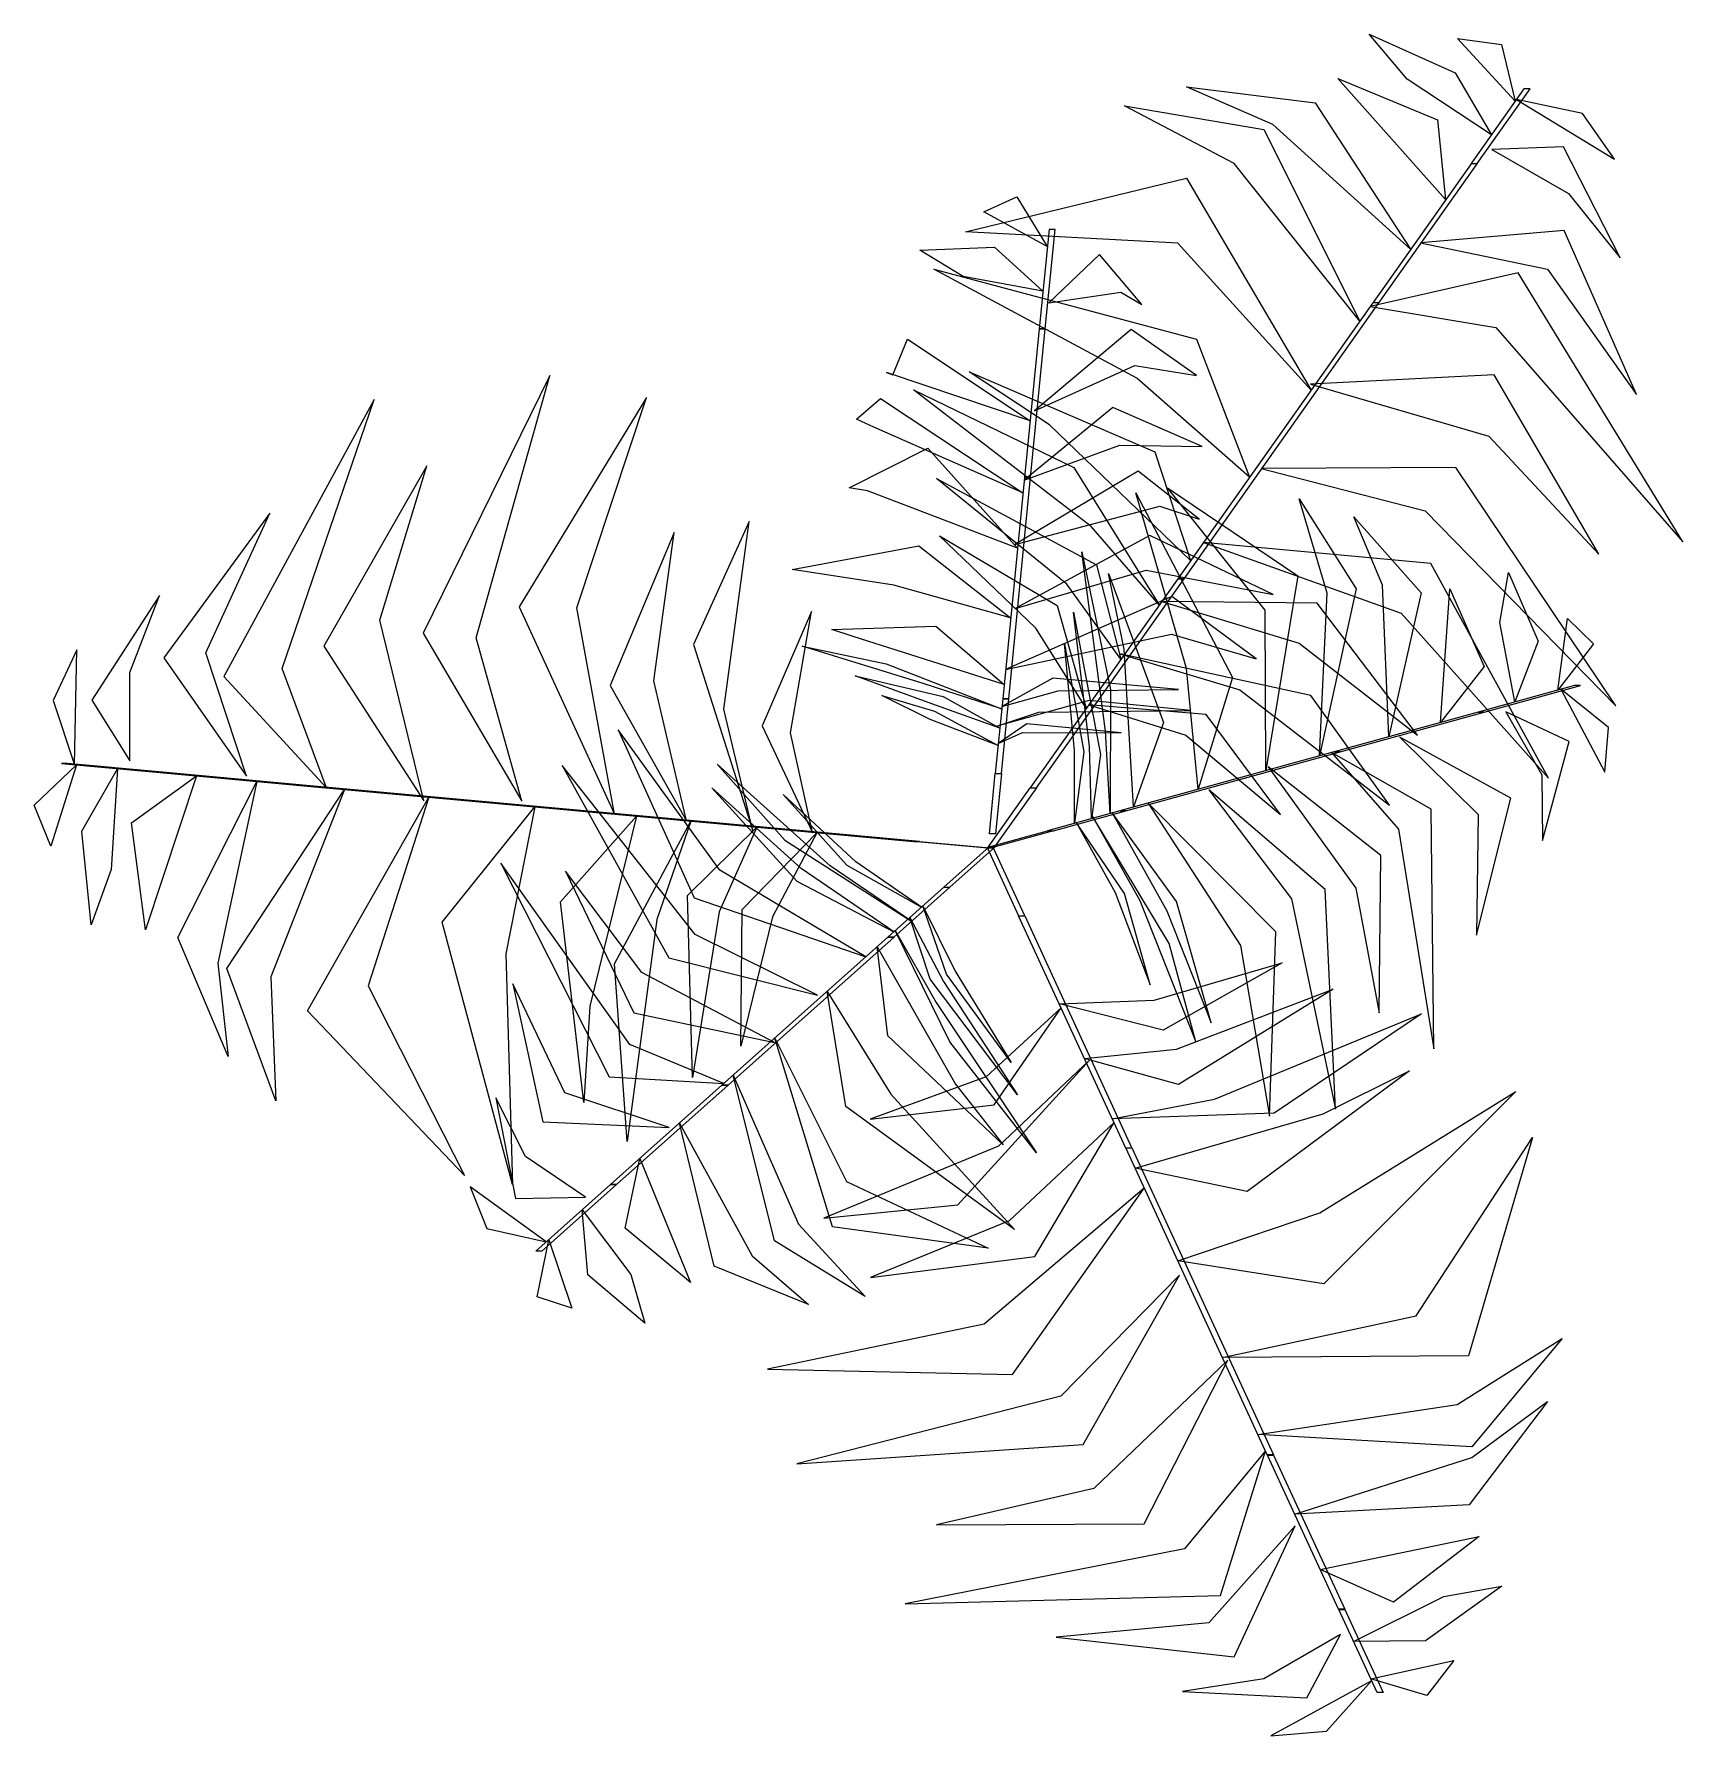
# Model space of a CAD drawing. Extents: x -1.91 to 1.34, y -1.7 to 1.65.
import ezdxf

# ---------------------------------------------------------------- set-up
doc = ezdxf.new("R2010")
doc.units = 0
doc.header["$MEASUREMENT"] = 0
doc.layers.get('0').update_dxf_attribs({"linetype": 'CONTINUOUS'})

msp = doc.modelspace()

# ---------------------------------------------------------------- linework, layer by layer
at = {"color": 64, "linetype": 'CONTINUOUS'}
for points in [[(0.9598, 1.4518, 1.4295), (0.794, 1.5616, 1.3751), (0.719, 1.6502, 1.3036), (0.8882, 1.5739, 1.3163)], [(1.0064, 1.5177, 1.3286), (0.8933, 1.6416, 1.2326), (0.9799, 1.6298, 1.2064)], [(0.8006, 1.2263, 1.6351), (0.5291, 1.4722, 1.5209), (0.3594, 1.5461, 1.4987), (0.6125, 1.5146, 1.4833)], [(0.8695, 1.324, 1.5654), (0.657, 1.5625, 1.4476), (0.8534, 1.481, 1.4709)], [(0.7005, 1.0847, 1.7033), (0.4532, 1.395, 1.6312), (0.237, 1.509, 1.5741), (0.5112, 1.462, 1.6427)], [(1.0089, 1.5212, 1.3183), (1.2025, 1.4037, 1.2283), (1.1393, 1.494, 1.214)], [(0.9609, 1.4229, 1.4478), (1.1118, 1.3358, 1.3738), (1.2136, 1.2094, 1.3808), (1.1021, 1.4279, 1.3059)], [(0.6044, 0.9485, 1.6851), (0.3423, 1.238, 1.6101), (-0.0762, 1.2605, 1.5072), (0.3594, 1.3664, 1.6094)], [(0.8201, 1.2387, 1.6167), (1.0706, 1.1867, 1.5001), (1.2453, 0.9401, 1.4895), (1.1034, 1.2634, 1.4568)], [(0.4833, 0.7771, 1.6622), (0.2612, 0.9719, 1.6006), (-0.1387, 1.1872, 1.4948), (0.3785, 1.049, 1.6262)], [(0.7211, 1.1137, 1.7037), (0.9682, 1.0719, 1.6656), (1.3371, 0.6499, 1.5306), (1.0122, 1.1796, 1.6838)], [(-0.9504, 0.1386, 1.6596), (-1.04, 0.4603, 1.6035), (-0.8954, 0.9776, 1.476), (-1.1445, 0.4698, 1.615)], [(0.3673, 0.6129, 1.6402), (0.0895, 0.88, 1.5622), (-0.0692, 0.9848, 1.5195), (0.2966, 0.8271, 1.6147)], [(0.6032, 0.9603, 1.6843), (0.9546, 0.8579, 1.6207), (1.1714, 0.6254, 1.5448), (0.9653, 0.9788, 1.6457)], [(0.3055, 0.5254, 1.5574), (0.1715, 0.6802, 1.5569), (-0.1784, 0.9495, 1.442), (0.1369, 0.7959, 1.6204)], [(-1.3348, 0.165, 1.7037), (-1.4222, 0.3999, 1.6656), (-1.2412, 0.9304, 1.5306), (-1.5375, 0.3841, 1.6838)], [(-0.7675, 0.1131, 1.6414), (-0.8417, 0.52, 1.5654), (-0.705, 0.9339, 1.4607), (-0.9556, 0.5217, 1.5797)], [(-1.1431, 0.1397, 1.6843), (-1.2301, 0.4952, 1.6207), (-1.1371, 0.7992, 1.5448), (-1.3402, 0.444, 1.6457)], [(0.23, 0.4185, 1.3938), (0.1231, 0.5663, 1.4139), (-0.1332, 0.7747, 1.339), (0.182, 0.6043, 1.5033)], [(0.506, 0.794, 1.6596), (0.8293, 0.7107, 1.6035), (1.2051, 0.3268, 1.476), (0.8899, 0.7964, 1.615)], [(-1.4926, 0.1882, 1.6167), (-1.5728, 0.4312, 1.5001), (-1.4466, 0.7059, 1.4895), (-1.6557, 0.4213, 1.4568)], [(-0.4952, 0.0803, 1.4004), (-0.5521, 0.3202, 1.4257), (-0.5027, 0.6895, 1.2903), (-0.6122, 0.4474, 1.4773)], [(-0.6258, 0.1001, 1.5627), (-0.6901, 0.3756, 1.5905), (-0.6499, 0.6679, 1.4819), (-0.7762, 0.367, 1.7018)], [(0.1617, 0.3218, 1.2459), (0.0621, 0.4799, 1.2816), (-0.1278, 0.6614, 1.249), (0.1043, 0.5246, 1.3604)], [(0.3924, 0.6483, 1.6414), (0.7819, 0.5091, 1.5654), (1.072, 0.1838, 1.4607), (0.8404, 0.607, 1.5797)], [(-1.7225, 0.2181, 1.4478), (-1.7226, 0.3923, 1.3738), (-1.664, 0.5437, 1.3808), (-1.7974, 0.3379, 1.3059)], [(-0.3776, 0.0773, 1.2512), (-0.4213, 0.2731, 1.2685), (-0.3794, 0.5127, 1.168), (-0.4771, 0.287, 1.3367)], [(0.3103, 0.5321, 1.5627), (0.5811, 0.45, 1.5905), (0.8141, 0.269, 1.4819), (0.6167, 0.5289, 1.7018)], [(-1.8317, 0.2105, 1.3183), (-1.8267, 0.4369, 1.2283), (-1.8733, 0.337, 1.214)], [(0.2279, 0.4289, 1.4004), (0.4641, 0.3582, 1.4257), (0.7592, 0.1308, 1.2903), (0.6043, 0.3467, 1.4773)], [(0.1665, 0.3285, 1.2512), (0.358, 0.2685, 1.2685), (0.5445, 0.1124, 1.168), (0.3978, 0.3098, 1.3367)], [(-1.8274, 0.2101, 1.3286), (-1.8782, 0.0502, 1.2326), (-1.9112, 0.1311, 1.2064)], [(-1.747, 0.2027, 1.4295), (-1.7592, 0.0042, 1.3751), (-1.7984, -0.1051, 1.3036), (-1.8169, 0.0796, 1.3163)], [(-1.5912, 0.1884, 1.5654), (-1.6915, -0.1149, 1.4476), (-1.7191, 0.096, 1.4709)], [(-1.4721, 0.1775, 1.6351), (-1.5494, -0.1805, 1.5209), (-1.5285, -0.3644, 1.4987), (-1.6277, -0.1295, 1.4833)], [(-1.2995, 0.1617, 1.7033), (-1.4445, -0.2076, 1.6312), (-1.4352, -0.4518, 1.5741), (-1.5315, -0.1909, 1.6427)], [(-1.1334, 0.1465, 1.6851), (-1.2531, -0.2251, 1.6101), (-1.0634, -0.5988, 1.5072), (-1.3728, -0.2745, 1.6094)], [(-0.9244, 0.1274, 1.6622), (-0.9821, -0.1623, 1.6006), (-0.9686, -0.6163, 1.4948), (-1.1075, -0.0993, 1.6262)], [(-0.7243, 0.109, 1.6402), (-0.8166, -0.2651, 1.5622), (-0.828, -0.4549, 1.5195), (-0.8744, -0.0593, 1.6147)], [(-0.6175, 0.0992, 1.5574), (-0.6846, -0.0942, 1.5569), (-0.7429, -0.5318, 1.442), (-0.7675, -0.182, 1.6204)], [(-0.4872, 0.0873, 1.3938), (-0.5618, -0.0792, 1.4139), (-0.6141, -0.4054, 1.339), (-0.6241, -0.0472, 1.5033)], [(-0.3694, 0.0765, 1.2459), (-0.4565, -0.0888, 1.2816), (-0.5187, -0.344, 1.249), (-0.5163, -0.0746, 1.3604)], [(0.1086, -0.2608, 1.2459), (0.2953, -0.2535, 1.2816), (0.5475, -0.1798, 1.249), (0.3129, -0.3124, 1.3604)], [(0.1582, -0.3682, 1.3938), (0.3397, -0.3496, 1.4139), (0.6483, -0.2318, 1.339), (0.3431, -0.4195, 1.5033)], [(0.112, -0.2683, 1.2512), (-0.0357, -0.4041, 1.2685), (-0.2641, -0.4875, 1.168), (-0.0198, -0.4593, 1.3367)], [(0.213, -0.487, 1.5574), (0.4141, -0.4484, 1.5569), (0.8222, -0.2801, 1.442), (0.5316, -0.4762, 1.6204)], [(0.1682, -0.3716, 1.4004), (-0.011, -0.5408, 1.4257), (-0.3556, -0.6827, 1.2903), (-0.0911, -0.6565, 1.4773)], [(0.2579, -0.5843, 1.6402), (0.6281, -0.4772, 1.5622), (0.7982, -0.3923, 1.5195), (0.4788, -0.6302, 1.6147)], [(0.3421, -0.7669, 1.6622), (0.6219, -0.672, 1.6006), (1.0082, -0.4333, 1.4948), (0.6299, -0.8121, 1.6262)], [(0.2164, -0.4946, 1.5627), (0.0099, -0.688, 1.5905), (-0.2633, -0.7994, 1.4819), (0.0605, -0.7583, 1.7018)], [(0.43, -0.9574, 1.6851), (0.8117, -0.8753, 1.6101), (1.0405, -0.5241, 1.5072), (0.9144, -0.9542, 1.6094)], [(0.276, -0.6238, 1.6414), (-0.0393, -0.8915, 1.5654), (-0.4661, -0.9801, 1.4607), (0.0163, -0.9911, 1.5797)], [(0.3454, -0.795, 1.6596), (0.1116, -1.0334, 1.6035), (-0.4087, -1.1668, 1.476), (0.1555, -1.1287, 1.615)], [(0.4999, -1.1088, 1.7033), (0.8923, -1.0498, 1.6312), (1.0991, -0.9196, 1.5741), (0.9213, -1.1335, 1.6427)], [(0.4408, -0.9624, 1.6843), (0.1764, -1.2155, 1.6207), (-0.1334, -1.287, 1.5448), (0.2758, -1.2852, 1.6457)], [(0.5725, -1.2663, 1.6351), (0.9212, -1.1542, 1.5209), (1.0701, -1.0441, 1.4987), (0.9162, -1.2475, 1.4833)], [(0.5147, -1.1411, 1.7037), (0.355, -1.3342, 1.6656), (-0.195, -1.4427, 1.5306), (0.4263, -1.4262, 1.6838)], [(0.5735, -1.2893, 1.6167), (0.4032, -1.4803, 1.5001), (0.1022, -1.5083, 1.4895), (0.4532, -1.5471, 1.4568)], [(0.6226, -1.3748, 1.5654), (0.9355, -1.3101, 1.4476), (0.7666, -1.4394, 1.4709)], [(0.6882, -1.5169, 1.4295), (0.8661, -1.4282, 1.3751), (0.9804, -1.4076, 1.3036), (0.8297, -1.5159, 1.3163)], [(0.6626, -1.5034, 1.4478), (0.5117, -1.5906, 1.3738), (0.3513, -1.6156, 1.3808), (0.5963, -1.6282, 1.3059)], [(0.722, -1.5902, 1.3286), (0.8858, -1.5542, 1.2326), (0.8323, -1.6233, 1.2064)], [(0.7237, -1.5941, 1.3183), (0.5252, -1.703, 1.2283), (0.635, -1.6934, 1.214)]]:
    msp.add_3dface(points, dxfattribs=at)
at = {"color": 72, "linetype": 'CONTINUOUS'}
for points in [[(0.9198, 1.3949, 1.5131), (0.9319, 1.3949, 1.5131), (1.0359, 1.5422, 1.2878), (1.0238, 1.5422, 1.2878)], [(0.7266, 1.1214, 1.7073), (0.7387, 1.1214, 1.7073), (0.9318, 1.3946, 1.5123), (0.9196, 1.3946, 1.5123)], [(0.0689, 1.0691, 3.0179), (0.081, 1.0691, 3.0179), (0.1004, 1.2652, 2.9519), (0.0883, 1.2652, 2.9519)], [(0.3421, 0.5769, 1.633), (0.3542, 0.5769, 1.633), (0.7383, 1.1208, 1.7058), (0.7262, 1.1208, 1.7058)], [(0.04, 0.7764, 2.985), (0.0521, 0.7764, 2.985), (0.081, 1.0691, 3.0172), (0.0689, 1.0691, 3.0172)], [(-0.003, 0.3405, 2.6003), (0.0091, 0.3405, 2.6003), (0.0521, 0.7764, 2.9836), (0.04, 0.7764, 2.9836)], [(0.3822, 0.1624, 2.228), (0.3594, 0.3999, 2.2008), (0.2595, 0.7465, 2.1001), (0.4497, 0.3822, 2.2839)], [(0.5153, 0.1991, 2.3488), (0.5143, 0.515, 2.3395), (0.3216, 0.7564, 2.1567), (0.5784, 0.5826, 2.3963)], [(0.621, 0.2283, 2.4448), (0.6362, 0.5486, 2.4502), (0.5812, 0.7346, 2.3948), (0.6934, 0.5572, 2.5023)], [(0.7578, 0.266, 2.4842), (0.7453, 0.5643, 2.4272), (0.6885, 0.699, 2.3931), (0.8214, 0.549, 2.4425)], [(0.2087, 0.1146, 2.0013), (0.1994, 0.2769, 2.0255), (0.1531, 0.6302, 1.955), (0.2093, 0.3585, 2.1068)], [(0.0514, 0.1653, 1.0032), (0.0635, 0.1653, 1.0032), (0.3542, 0.577, 1.6332), (0.3421, 0.577, 1.6332)], [(0.2547, 0.1273, 2.1122), (0.2363, 0.4384, 2.0871), (0.2052, 0.5875, 2.0546), (0.3136, 0.294, 2.1617)], [(1.0056, 0.3343, 2.4798), (0.9762, 0.4911, 2.4391), (0.9937, 0.5893, 2.4041), (1.0521, 0.4542, 2.4306)], [(0.8592, 0.2939, 2.4957), (0.8776, 0.5573, 2.4502), (0.9457, 0.4039, 2.4897)], [(0.1717, 0.1044, 1.8225), (0.1683, 0.2466, 1.866), (0.1362, 0.5113, 1.8253), (0.1897, 0.2308, 1.9604)], [(1.0907, 0.3578, 2.4503), (1.1095, 0.4989, 2.4017), (1.161, 0.4488, 2.4037)], [(0.1383, 0.0952, 1.6609), (0.1384, 0.2384, 1.7215), (0.1191, 0.4487, 1.7182), (0.1566, 0.2362, 1.8065)], [(-0.0175, 0.1936, 1.912), (-0.0054, 0.1936, 1.912), (0.0091, 0.3405, 2.6004), (-0.003, 0.3405, 2.6004)], [(0.9334, 0.3143, 2.503), (0.9455, 0.3143, 2.503), (1.1355, 0.3667, 2.437), (1.1233, 0.3667, 2.437)], [(1.0967, 0.3594, 2.4452), (1.183, 0.1957, 2.3907), (1.1903, 0.2838, 2.3995)], [(0.6498, 0.2361, 2.4701), (0.662, 0.2361, 2.4701), (0.9456, 0.3143, 2.5022), (0.9335, 0.3143, 2.5022)], [(0.9884, 0.315, 2.481), (1.0588, 0.1904, 2.4377), (1.0601, 0.0613, 2.4203), (1.1132, 0.2561, 2.4254)], [(-0.2724, -0.1677, 2.1348), (-0.5601, 0.0028, 2.1376), (-0.7604, 0.2794, 2.0159), (-0.6108, -0.0518, 2.2044)], [(0.2276, 0.1196, 2.0853), (0.2397, 0.1196, 2.0853), (0.662, 0.2361, 2.4687), (0.6498, 0.2361, 2.4687)], [(0.7797, 0.2647, 2.4821), (0.9337, 0.1125, 2.4524), (0.9304, -0.125, 2.3947), (0.9978, 0.1447, 2.4632)], [(-1.6777, 0.1965, 1.5131), (-1.6656, 0.1965, 1.5131), (-1.8451, 0.213, 1.2878), (-1.8573, 0.213, 1.2878)], [(-0.3681, -0.2437, 2.2397), (-0.609, -0.1239, 2.2601), (-0.8707, 0.209, 2.1233), (-0.6605, -0.1699, 2.3205)], [(-0.1841, -0.0973, 1.8307), (-0.343, 0.0114, 1.8876), (-0.5656, 0.212, 1.786), (-0.4322, 0.0618, 1.9591)], [(0.5199, 0.2067, 2.3527), (0.6926, -0.0328, 2.3682), (0.7389, -0.2783, 2.2832), (0.742, 0.0315, 2.438)], [(0.6446, 0.2347, 2.4628), (0.7768, 0.0837, 2.4906), (0.8463, -0.3493, 2.3312), (0.8414, 0.1232, 2.5599)], [(-1.3442, 0.166, 1.7073), (-1.3321, 0.166, 1.7073), (-1.6653, 0.1965, 1.5123), (-1.6774, 0.1965, 1.5123)], [(-0.0175, 0.1936, 1.912), (-0.0054, 0.1936, 1.912), (-0.0171, 0.0746, 1.0638), (-0.0292, 0.0746, 1.0638)], [(-0.6805, 0.1052, 1.633), (-0.6683, 0.1052, 1.633), (-1.3314, 0.1659, 1.7058), (-1.3435, 0.1659, 1.7058)], [(-0.2176, -0.1188, 2.0091), (-0.4001, 0.0063, 2.0729), (-0.576, 0.1653, 1.991), (-0.4086, -0.019, 2.1926)], [(-0.1631, -0.0703, 1.6687), (-0.2925, 0.0191, 1.7114), (-0.4352, 0.1516, 1.6318), (-0.3102, 0.0127, 1.787)], [(0.0514, 0.1653, 1.0032), (0.0635, 0.1653, 1.0032), (-0.0209, 0.0459, 0.2459), (-0.033, 0.0459, 0.2459)], [(0.2833, 0.1351, 2.1348), (0.4657, -0.1453, 2.1376), (0.5226, -0.482, 2.0159), (0.5353, -0.1189, 2.2044)], [(0.4028, 0.1608, 2.2397), (0.5657, -0.0534, 2.2601), (0.6527, -0.4678, 2.1233), (0.6322, -0.035, 2.3205)], [(-0.1787, 0.0592, 1.0032), (-0.1666, 0.0592, 1.0032), (-0.6684, 0.1052, 1.6332), (-0.6805, 0.1052, 1.6332)], [(0.0853, 0.0804, 1.397), (0.0974, 0.0804, 1.397), (0.2397, 0.1196, 2.0854), (0.2276, 0.1196, 2.0854)], [(0.1729, 0.1111, 1.8307), (0.2673, -0.0568, 1.8876), (0.3778, -0.3353, 1.786), (0.3249, -0.1415, 1.9591)], [(0.2125, 0.1156, 2.0091), (0.3206, -0.0775, 2.0729), (0.4079, -0.298, 1.991), (0.3395, -0.0586, 2.1926)], [(0.0853, 0.0804, 1.397), (0.0974, 0.0804, 1.397), (-0.0178, 0.0486, 0.5488), (-0.0299, 0.0486, 0.5488)], [(0.1422, 0.0962, 1.6687), (0.2185, -0.0413, 1.7114), (0.2877, -0.2233, 1.6318), (0.2372, -0.0434, 1.787)], [(-0.1787, 0.0592, 1.0032), (-0.1666, 0.0592, 1.0032), (-0.0209, 0.0459, 0.2459), (-0.033, 0.0459, 0.2459)], [(-0.1191, -0.0309, 1.397), (-0.107, -0.0309, 1.397), (-0.0178, 0.0486, 0.5488), (-0.0299, 0.0486, 0.5488)], [(0.0283, -0.087, 1.0032), (0.0404, -0.087, 1.0032), (-0.0209, 0.0459, 0.2459), (-0.033, 0.0459, 0.2459)], [(-0.5521, -0.4172, 2.4628), (-0.7375, -0.3404, 2.4906), (-0.9917, 0.0169, 2.3312), (-0.7779, -0.4045, 2.5599)], [(-0.4527, -0.3368, 2.3527), (-0.7137, -0.1986, 2.3682), (-0.864, 0.0009, 2.2832), (-0.7295, -0.2782, 2.438)], [(-0.1191, -0.0309, 1.397), (-0.107, -0.0309, 1.397), (-0.2172, -0.1292, 2.0854), (-0.2293, -0.1292, 2.0854)], [(-0.186, -0.0907, 1.8225), (-0.1198, -0.2167, 1.866), (0.0263, -0.4398, 1.8253), (-0.146, -0.212, 1.9604)], [(-0.1601, -0.0677, 1.6609), (-0.0967, -0.1961, 1.7215), (0.0139, -0.376, 1.7182), (-0.114, -0.2022, 1.8065)], [(0.0283, -0.087, 1.0032), (0.0404, -0.087, 1.0032), (0.2515, -0.5446, 1.6332), (0.2394, -0.5446, 1.6332)], [(-0.2293, -0.1292, 2.0853), (-0.2171, -0.1292, 2.0853), (-0.544, -0.4207, 2.4687), (-0.5562, -0.4207, 2.4687)], [(-0.2146, -0.1162, 2.0013), (-0.1343, -0.2577, 2.0255), (0.0638, -0.5538, 1.955), (-0.107, -0.3352, 2.1068)], [(-0.2502, -0.148, 2.1122), (-0.0958, -0.4188, 2.0871), (-0.0018, -0.5386, 2.0546), (-0.2291, -0.3235, 2.1617)], [(-0.6598, -0.5039, 2.4821), (-0.8654, -0.4357, 2.4524), (-0.9677, -0.2214, 2.3947), (-0.9086, -0.493, 2.4632)], [(-0.3489, -0.236, 2.228), (-0.2232, -0.4388, 2.2008), (0.02, -0.7052, 2.1001), (-0.312, -0.4629, 2.2839)], [(-0.4519, -0.3279, 2.3488), (-0.311, -0.6107, 2.3395), (-0.0313, -0.7416, 2.1567), (-0.3385, -0.6996, 2.3963)], [(-0.5338, -0.4009, 2.4448), (-0.4054, -0.6949, 2.4502), (-0.2736, -0.8372, 2.3948), (-0.4528, -0.7278, 2.5023)], [(-0.5562, -0.4207, 2.4701), (-0.544, -0.4207, 2.4701), (-0.7636, -0.6165, 2.5022), (-0.7757, -0.6165, 2.5022)], [(-0.8246, -0.6415, 2.481), (-0.9429, -0.5611, 2.4377), (-1.0014, -0.4458, 2.4203), (-0.9626, -0.6441, 2.4254)], [(-0.6397, -0.4954, 2.4842), (-0.4963, -0.7572, 2.4272), (-0.3856, -0.8528, 2.3931), (-0.5712, -0.7773, 2.4425)], [(-0.7181, -0.5654, 2.4957), (-0.6179, -0.8096, 2.4502), (-0.747, -0.7023, 2.4897)], [(0.2393, -0.5445, 1.633), (0.2515, -0.5445, 1.633), (0.5304, -1.1491, 1.7058), (0.5183, -1.1491, 1.7058)], [(-0.9021, -0.7293, 2.4452), (-1.052, -0.6209, 2.3907), (-1.0194, -0.7031, 2.3995)], [(-0.7757, -0.6165, 2.503), (-0.7636, -0.6165, 2.503), (-0.9106, -0.7477, 2.437), (-0.9227, -0.7477, 2.437)], [(-0.8315, -0.6665, 2.4798), (-0.7356, -0.794, 2.4391), (-0.7078, -0.8898, 2.4041), (-0.8201, -0.7945, 2.4306)], [(-0.8974, -0.7252, 2.4503), (-0.8516, -0.8601, 2.4017), (-0.92, -0.8379, 2.4037)], [(0.5186, -1.1498, 1.7073), (0.5307, -1.1498, 1.7073), (0.6709, -1.4535, 1.5123), (0.6587, -1.4535, 1.5123)], [(0.6589, -1.4538, 1.5131), (0.671, -1.4538, 1.5131), (0.7465, -1.6175, 1.2878), (0.7344, -1.6175, 1.2878)]]:
    msp.add_3dface(points, dxfattribs=at)
at = {"color": 70, "linetype": 'CONTINUOUS'}
for points in [[(0.0848, 1.2315, 2.9652), (-0.0402, 1.2997, 2.9167), (0.0251, 1.3298, 2.9187)], [(0.0761, 1.1437, 2.9948), (-0.0808, 1.1725, 2.9541), (-0.1661, 1.2242, 2.9191), (-0.019, 1.2301, 2.9456)], [(0.088, 1.1206, 2.996), (0.2295, 1.1416, 2.9527), (0.2711, 1.1172, 2.9352), (0.1878, 1.216, 2.9404)], [(0.0509, 0.8879, 2.9992), (-0.2319, 0.9834, 2.9422), (-0.2193, 0.9787, 2.908), (-0.1904, 1.0489, 2.9575)], [(0.0599, 0.9078, 2.9971), (0.2573, 0.9969, 2.9674), (0.3788, 0.9775, 2.9097), (0.2504, 1.0683, 2.9782)], [(0.037, 0.7466, 2.9598), (-0.2566, 0.8759, 2.9652), (-0.291, 0.8914, 2.9098), (-0.244, 0.9323, 3.0172)], [(0.0394, 0.771, 2.9778), (0.2278, 0.8401, 3.0056), (0.39, 0.8379, 2.8461), (0.2141, 0.9146, 3.0749)], [(0.0262, 0.6375, 2.8638), (-0.269, 0.7501, 2.8545), (-0.3056, 0.7559, 2.6717), (-0.1502, 0.8341, 2.9113)], [(0.0207, 0.6445, 2.8677), (0.3064, 0.7197, 2.8832), (0.3841, 0.6942, 2.7982), (0.2641, 0.7889, 2.953)], [(0.0126, 0.5001, 2.743), (-0.2172, 0.5642, 2.7158), (-0.4177, 0.5954, 2.6151), (-0.1682, 0.642, 2.7989)], [(0.0215, 0.5187, 2.7546), (0.2799, 0.5938, 2.775), (0.53, 0.5457, 2.6383), (0.2867, 0.6625, 2.8355)], [(0.0026, 0.398, 2.6497), (0.3298, 0.4675, 2.6526), (0.4965, 0.4192, 2.5309), (0.3301, 0.5419, 2.7194)], [(-0.0004, 0.3685, 2.6272), (-0.2973, 0.4631, 2.6021), (-0.3396, 0.4772, 2.5696), (-0.1348, 0.4834, 2.6767)], [(-0.0051, 0.321, 2.5163), (-0.1599, 0.3706, 2.5405), (-0.3982, 0.4439, 2.47), (-0.2325, 0.4092, 2.6217)], [(-0.0088, 0.2828, 2.3375), (-0.1428, 0.3308, 2.381), (-0.2933, 0.3855, 2.3403), (-0.1204, 0.345, 2.4754)], [(-0.0046, 0.325, 2.5241), (0.1063, 0.3565, 2.5879), (0.3435, 0.3587, 2.506), (0.0955, 0.3809, 2.7075)], [(-0.0122, 0.2484, 2.1759), (-0.1459, 0.2999, 2.2365), (-0.241, 0.347, 2.2332), (-0.1372, 0.3161, 2.3215)], [(-0.0146, 0.2864, 2.3457), (0.0679, 0.3141, 2.4025), (0.3674, 0.3173, 2.3009), (0.1676, 0.3374, 2.474)], [(-0.0118, 0.2523, 2.1837), (0.0359, 0.2742, 2.2263), (0.2306, 0.2734, 2.1468), (0.0445, 0.2909, 2.302)]]:
    msp.add_3dface(points, dxfattribs=at)

doc.saveas('drawing.dxf')
